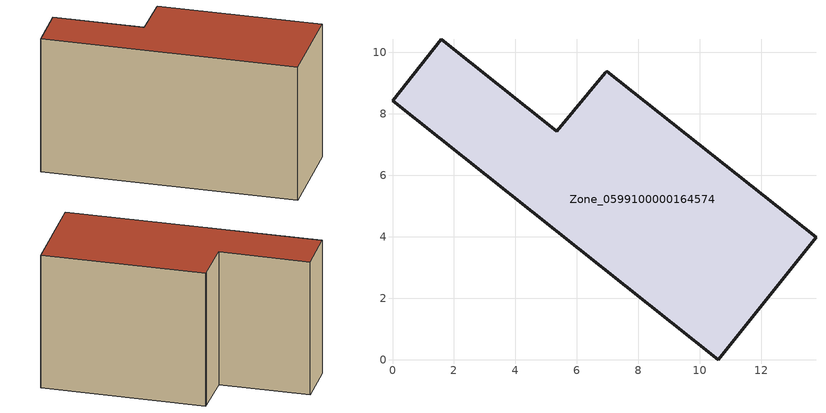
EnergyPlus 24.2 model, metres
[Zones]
Zone_0599100000164574
 floor ground (C_G): 5.35,7.43 6.93,9.33 6.97,9.39 13.78,3.98 10.6,0 0,8.43 1.59,10.43 z0.41
 wall outside (C_F): 10.6,0 13.78,3.98 6.97,9.39 6.93,9.33 5.35,7.43 1.59,10.43 0,8.43 10.6,0 z0.41:7.98
 roof outside (C_R): 6.93,9.33 5.35,7.43 1.59,10.43 0,8.43 10.6,0 13.78,3.98 6.97,9.39 z7.98
[BUILDING]
Pand.0599100000164574: North Axis=0; Terrain=City; Loads Convergence Tolerance Value=0.04; Temperature Convergence Tolerance Value=0.4; Solar Distribution=FullExterior; Maximum Number of Warmup Days=25; Minimum Number of Warmup Days=1
[Site:Location]
Rotterdam.The.Hague.AP_ZH_NLD Design_Conditions: Latitude=51.96; Longitude=4.45; Time Zone=1; Elevation=-4.5
[SITE:GROUNDTEMPERATURE:BUILDINGSURFACE]
18, 18, 18, 18, 18, 18, 18, 18, 18, 18, 18, 18
[MATERIAL] Thermal Absorptance=0.9; Solar Absorptance=0.7; Visible Absorptance=0.7
Name | Roughness | Thickness | Conductivity | Density | Specific Heat
G.TI.1975-1991 | MediumSmooth | 0.15 | 0.288461 | 540 | 1210
F.TI.1975-1991 | Rough | 0.3 | 0.230769 | 1920 | 840
R.TI.1975-1991 | MediumRough | 0.2 | 0.153846 | 1500 | 1000
[CONSTRUCTION]
C_G: G.TI.1975-1991
C_F: F.TI.1975-1991
C_R: R.TI.1975-1991
[ZONE]
Zone_0599100000164574: Type=1; Multiplier=1; Ceiling Height=Autocalculate; Volume=Autocalculate; Floor Area=autocalculate; Part of Total Floor Area=Yes
[ZONEINFILTRATION:DESIGNFLOWRATE]
Infil_Zone_0599100000164574: Zone or ZoneList or Space or SpaceList=Zone_0599100000164574; Schedule=AlwaysOn; Design Flow Rate Calculation Method=Flow/Area; Flow Rate per Floor Area=0.003; Constant Term Coefficient=1; Temperature Term Coefficient=0; Velocity Term Coefficient=0; Velocity Squared Term Coefficient=0
[HVACTEMPLATE:ZONE:IDEALLOADSAIRSYSTEM]
Zone_0599100000164574: Maximum Heating Supply Air Temperature=50; Minimum Cooling Supply Air Temperature=13; Maximum Heating Supply Air Humidity Ratio=0.0156; Minimum Cooling Supply Air Humidity Ratio=0.0077; Heating Limit=NoLimit; Cooling Limit=NoLimit; Dehumidification Control Type=ConstantSensibleHeatRatio; Cooling Sensible Heat Ratio=0.7; Dehumidification Setpoint=60; Humidification Control Type=None; Humidification Setpoint=30; Outdoor Air Method=None; Outdoor Air Flow Rate per Person=0.00944; Outdoor Air Flow Rate per Zone Floor Area=0; Outdoor Air Flow Rate per Zone=0; Demand Controlled Ventilation Type=None; Outdoor Air Economizer Type=NoEconomizer; Heat Recovery Type=None; Sensible Heat Recovery Effectiveness=0.7; Latent Heat Recovery Effectiveness=0.65
[ZONECONTROL:THERMOSTAT]
ThermostatControl_Zone_0599100000164574: Zone or ZoneList=Zone_0599100000164574; Control Type Schedule=DualSetpointControlType; Control 1=Thermostat_Zone_0599100000164574; Temperature Difference Between Cutout And Setpoint=0
[THERMOSTATSETPOINT:DUALSETPOINT]
Thermostat_Zone_0599100000164574: Heating Setpoint Temperature Schedule=HeatingSetpoint_Zone_0599100000164574; Cooling Setpoint Temperature Schedule=CoolingSetpoint_Zone_0599100000164574
[SCHEDULE:COMPACT]
HeatingSetpoint_Zone_0599100000164574: Through: 12/31, For: AllDays, Until: 24:00, 21
CoolingSetpoint_Zone_0599100000164574: Through: 12/31, For: AllDays, Until: 24:00, 24
DualSetpointControlType: Through: 12/31, For: AllDays, Until: 24:00, 4
AlwaysOn: Through: 12/31, For: AllDays, Until: 24:00, 1
